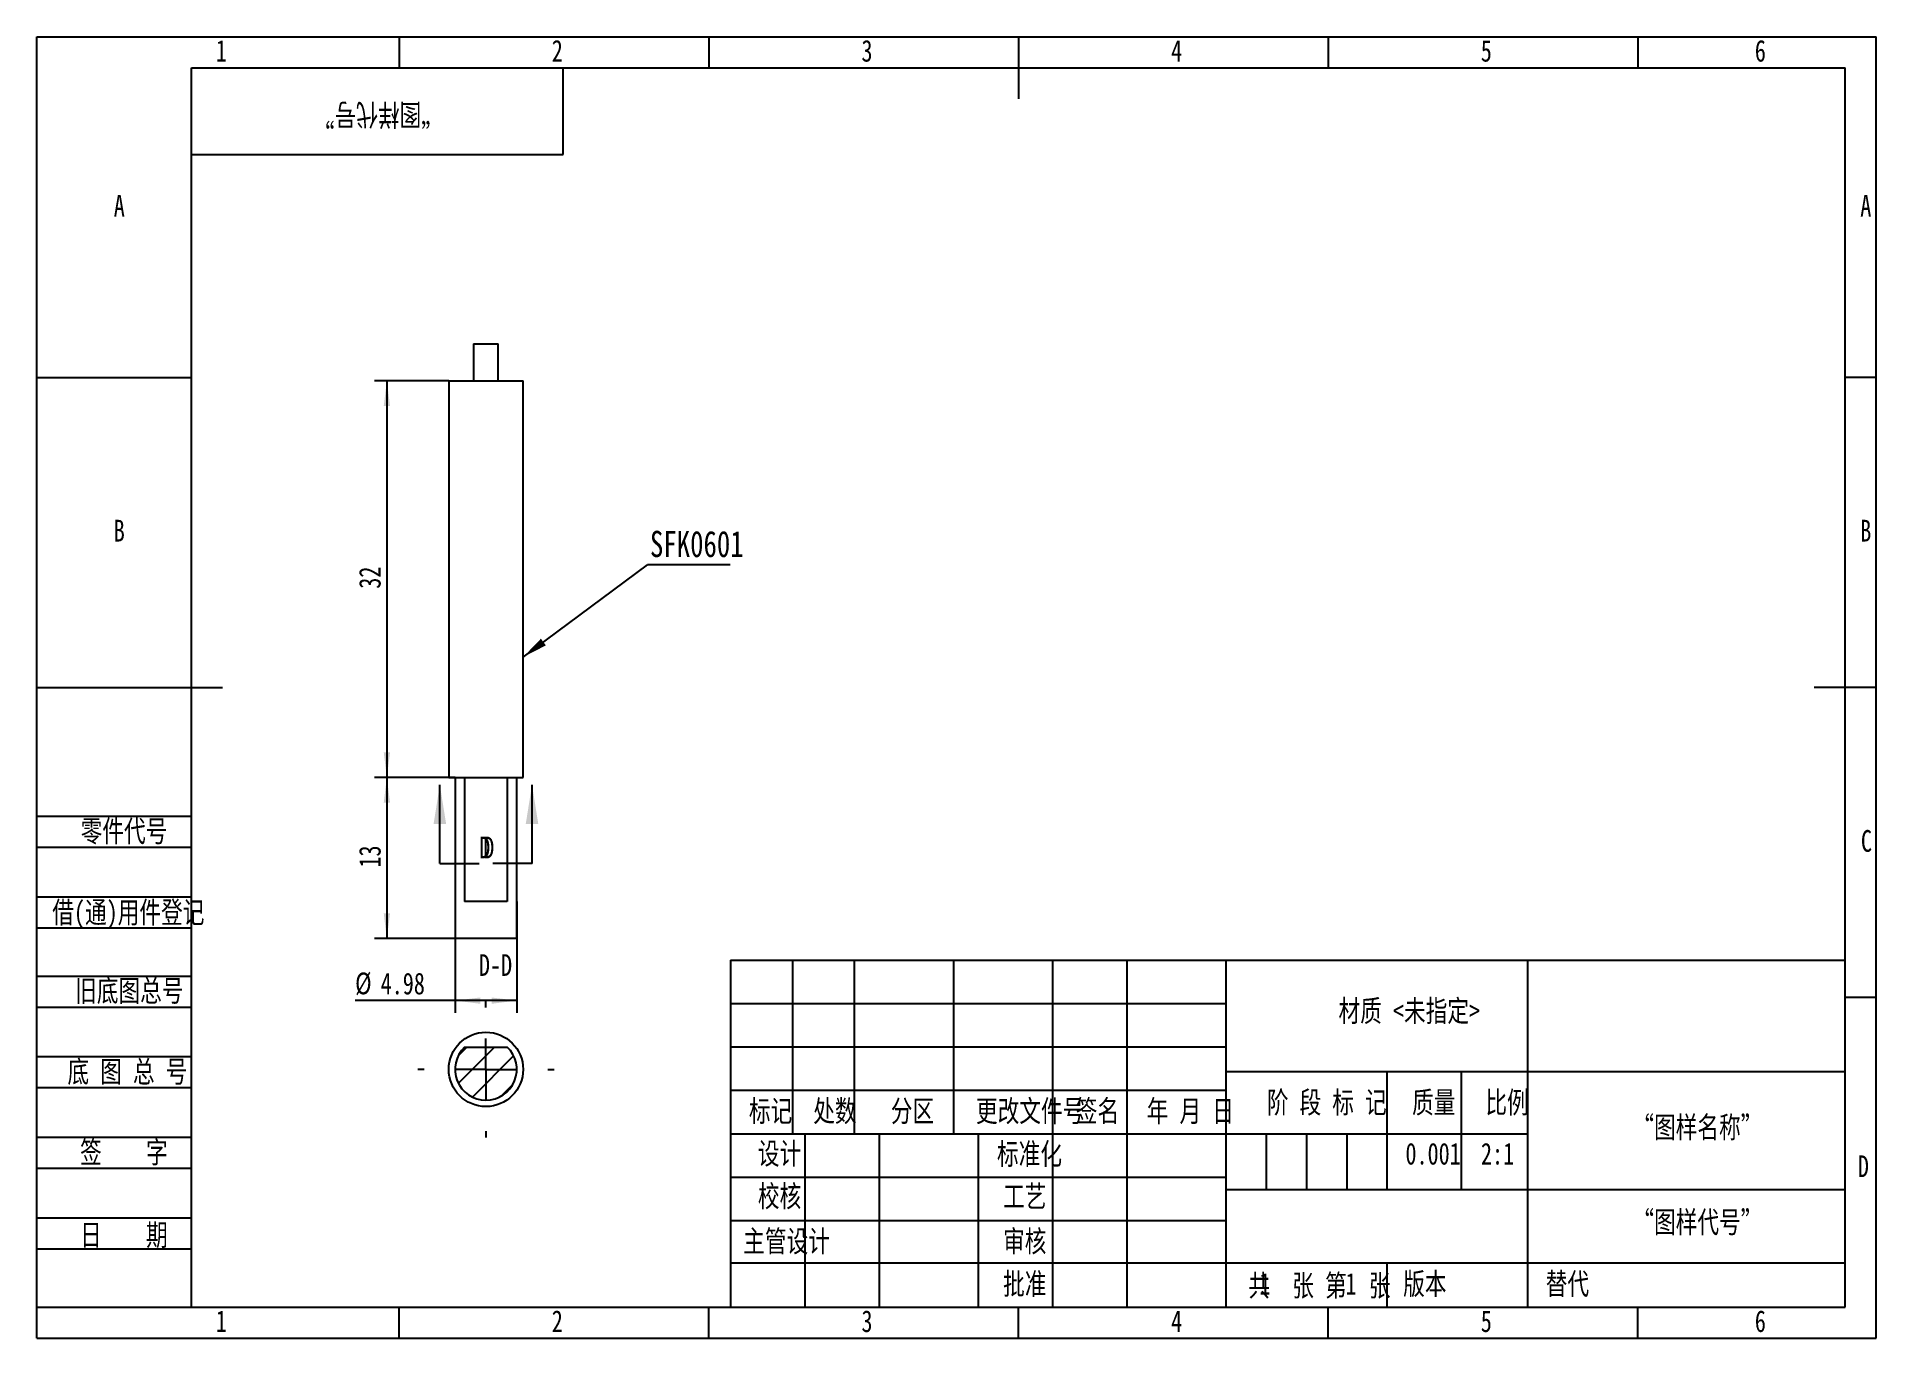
# Model space of a CAD drawing. Header units: millimetres. Extents: x 0 to 148, y 0 to 105.
import ezdxf

# ---------------------------------------------------------------- set-up
doc = ezdxf.new("R2010")
doc.units = ezdxf.units.MM
doc.header["$LTSCALE"] = 0.5
doc.linetypes.add('CENTERX2', pattern=[20.32, 12.7, -2.54, 2.54, -2.54])
for name, color, linetype in [('中心符号线', 7, 'CENTERX2'), ('几何体', 7, 'Continuous'), ('剖面线', 4, 'Continuous'), ('尺寸', 3, 'Continuous'), ('注释', 2, 'Continuous'), ('草图直线', 1, 'Continuous')]:
    doc.layers.add(name, color=color, linetype=linetype)
doc.styles.add('SLDTEXTSTYLE0', font='长仿宋体', dxfattribs={"bigfont": 'bigfont'})
doc.styles.add('SLDTEXTSTYLE1', font='HYSWLONGFANGSONG.TTF', dxfattribs={"bigfont": 'bigfont'})
doc.styles.add('SLDTEXTSTYLE2', font='HYSWLONGFANGSONG.TTF')
doc.styles.add('SLDTEXTSTYLE3', font='HYSWLONGFANGSONG.TTF')
doc.styles.get("Standard").update_dxf_attribs({"font": 'HYSWLONGFANGSONG.TTF'})
doc.dimstyles.new('SLDDIMSTYLE0', dxfattribs={"dimtxt": 1.75, "dimasz": 2.04, "dimexe": 0, "dimexo": 0.0625, "dimgap": 0.4375, "dimtad": 2, "dimrnd": 1e-09, "dimzin": 12, "dimdsep": 46, "dimtxsty": 'SLDTEXTSTYLE2', "dimsah": 1, "dimcen": 0.09, "dimadec": 0, "dimazin": 3, "dimtfac": 1, "dimtofl": 0, "dimtmove": 0, "dimatfit": 3, "dimfxl": 0, "dimfrac": 2, "dimtolj": 1, "dimtzin": 12, "dimarcsym": 0})
doc.dimstyles.new('SLDDIMSTYLE1', dxfattribs={"dimtxt": 0.18, "dimasz": 2.04, "dimexe": 0, "dimexo": 0.0625, "dimgap": 0, "dimtad": 0, "dimtih": 1, "dimtoh": 1, "dimdec": 0, "dimrnd": 1e-09, "dimzin": 0, "dimdsep": 46, "dimtxsty": 'Standard', "dimsah": 1, "dimcen": 0.09, "dimadec": 0, "dimazin": 0, "dimtfac": 2.04, "dimtdec": 0, "dimtofl": 0, "dimtmove": 0, "dimatfit": 3, "dimfxl": 0, "dimfrac": 2, "dimtolj": 1, "dimtzin": 0, "dimarcsym": 0})

# ---------------------------------------------------------------- blocks, each defined once
blk = doc.blocks.new('_D')
at = {"layer": '尺寸'}
for p, q in [((33.26, 77.24), (27.26, 77.24)), ((28.26, 77.24), (28.26, 45.24)), ((33.26, 45.24), (27.26, 45.24))]:
    blk.add_line(p, q, dxfattribs=at)
for points in [[(28.26, 77.24), (28.01, 75.2), (28.52, 75.2)], [(28.26, 45.24), (28.52, 47.28), (28.01, 47.28)]]:
    blk.add_solid(points, dxfattribs=at)
at = {"layer": '尺寸', "insert": (26.01, 60.47), "char_height": 1.75, "attachment_point": 1, "rotation": 90, "style": 'SLDTEXTSTYLE2'}
blk.add_mtext('32', dxfattribs=at)
blk = doc.blocks.new('_D_1')
at = {"layer": '尺寸'}
for p, q in [((33.77, 45.24), (27.26, 45.24)), ((28.26, 45.24), (28.26, 32.24)), ((33.77, 32.24), (27.26, 32.24))]:
    blk.add_line(p, q, dxfattribs=at)
for points in [[(28.26, 45.24), (28.01, 43.2), (28.52, 43.2)], [(28.26, 32.24), (28.52, 34.28), (28.01, 34.28)]]:
    blk.add_solid(points, dxfattribs=at)
at = {"layer": '尺寸', "insert": (26.01, 37.97), "char_height": 1.75, "attachment_point": 1, "rotation": 90, "style": 'SLDTEXTSTYLE2'}
blk.add_mtext('13', dxfattribs=at)
blk = doc.blocks.new('_D_2')
at = {"layer": '尺寸'}
for p, q in [((33.77, 35.24), (33.77, 26.24)), ((38.75, 35.24), (38.75, 26.24)), ((33.77, 27.24), (25.7, 27.24)), ((38.75, 27.24), (33.77, 27.24))]:
    blk.add_line(p, q, dxfattribs=at)
for points in [[(33.77, 27.24), (35.81, 26.98), (35.81, 27.49)], [(38.75, 27.24), (36.71, 27.49), (36.71, 26.98)]]:
    blk.add_solid(points, dxfattribs=at)
at = {"layer": '尺寸', "char_height": 1.75, "attachment_point": 1, "style": 'SLDTEXTSTYLE2'}
for s, insert in [('%%c', (25.7, 29.5)), ('4.98', (27.76, 29.49))]:
    blk.add_mtext(s, dxfattribs=dict(at, insert=insert))
blk = doc.blocks.new('SW_NOTE_0')
at = {"layer": '注释', "color": 0}
blk.add_line((6.69, 0), (0, 0), dxfattribs=at)
at = {"layer": '注释', "color": 0, "insert": (0.21, 2.75), "char_height": 2.117, "attachment_point": 1, "style": 'SLDTEXTSTYLE3'}
blk.add_mtext('SFK0601', dxfattribs=at)
blk = doc.blocks.new('SW_CENTERMARKSYMBOL_0')
at = {"layer": '中心符号线', "color": 0}
for p, q in [((0, 5), (0, 5.5)), ((0, 0), (0, 2.5)), ((-5, 0), (-5.5, 0)), ((0, 0), (-2.5, 0)), ((0, 0), (0, -2.5)), ((0, 0), (2.5, 0)), ((5, 0), (5.5, 0)), ((0, -5), (0, -5.5))]:
    blk.add_line(p, q, dxfattribs=at)

msp = doc.modelspace()

# ---------------------------------------------------------------- hatches: boundary and pattern name
at = {"layer": '剖面线'}
h = msp.add_hatch(dxfattribs=at)
h.set_pattern_fill('ANSI31', color=256, scale=0.5, angle=3e-322, style=0)
edge = h.paths.add_edge_path(flags=0)
edge.add_line((37.982, 23.49), (34.541, 23.49))
edge.add_arc((36.261, 21.69), 2.49, 133.70627, 406.29373)

# ---------------------------------------------------------------- linework, layer by layer
at = {"layer": '几何体'}
for p, q in [((35.261, 80.237), (35.261, 77.237)), ((35.261, 80.237), (36.261, 80.237)), ((36.261, 80.237), (37.261, 80.237)), ((37.261, 77.237), (37.261, 80.237)), ((33.261, 77.237), (33.261, 45.237)), ((33.261, 77.237), (36.261, 77.237)), ((36.261, 77.237), (39.261, 77.237)), ((39.261, 45.237), (39.261, 77.237)), ((33.261, 45.237), (36.261, 45.237)), ((33.771, 45.237), (33.771, 32.237)), ((34.541, 45.237), (34.541, 35.237)), ((36.261, 45.237), (39.261, 45.237)), ((37.982, 45.237), (37.982, 35.237)), ((38.751, 32.237), (38.751, 45.237)), ((37.982, 35.237), (34.541, 35.237)), ((38.751, 32.237), (33.771, 32.237)), ((34.541, 23.49), (37.982, 23.49))]:
    msp.add_line(p, q, dxfattribs=at)
msp.add_circle((36.261, 21.69), 3, dxfattribs=at)
msp.add_arc((36.261, 21.69), 2.49, 133.70627, 46.29373, dxfattribs=at)
at = {"layer": '剖面线', "linetype": 'Continuous'}
for p, q in [((32.541, 38.302), (32.541, 44.652)), ((39.981, 38.302), (39.981, 44.652))]:
    msp.add_line(p, q, dxfattribs=at)
at = {"layer": '剖面线'}
for p, q in [((32.541, 38.302), (35.716, 38.302)), ((39.981, 38.302), (36.806, 38.302))]:
    msp.add_line(p, q, dxfattribs=at)
for points in [[(32.541, 44.652), (32.033, 41.477), (33.049, 41.477)], [(39.981, 44.652), (39.473, 41.477), (40.489, 41.477)]]:
    msp.add_solid(points, dxfattribs=at)
at = {"layer": '草图直线'}
for p, q in [((0, 0), (0, 105)), ((0, 105), (148.5, 105)), ((29.25, 105), (29.25, 102.5)), ((54.25, 105), (54.25, 102.5)), ((79.25, 105), (79.25, 100)), ((104.25, 105), (104.25, 102.5)), ((129.25, 105), (129.25, 102.5)), ((148.5, 0), (148.5, 105)), ((12.5, 2.5), (12.5, 102.5)), ((12.5, 102.5), (146, 102.5)), ((42.5, 95.5), (42.5, 102.5)), ((146, 2.5), (146, 102.5)), ((12.5, 95.5), (42.5, 95.5)), ((0, 77.5), (12.5, 77.5)), ((148.5, 77.5), (146, 77.5)), ((0, 52.5), (15, 52.5)), ((148.5, 52.5), (143.5, 52.5)), ((0, 42.11), (12.5, 42.11)), ((0, 39.61), (12.5, 39.61)), ((0, 35.61), (12.5, 35.61)), ((0, 33.11), (12.5, 33.11)), ((56, 30.5), (56, 2.5)), ((56, 30.5), (146, 30.5)), ((61, 30.5), (61, 16.5)), ((66, 30.5), (66, 16.5)), ((74, 30.5), (74, 16.5)), ((82, 30.5), (82, 2.5)), ((88, 30.5), (88, 2.5)), ((95.984, 30.526), (96.002, 2.5)), ((120.346, 30.5), (120.346, 2.5)), ((0, 29.215), (12.5, 29.215)), ((56, 27), (96, 27)), ((148.5, 27.5), (146, 27.5)), ((0, 26.715), (12.5, 26.715)), ((0, 22.715), (12.5, 22.715)), ((56, 23.5), (96, 23.5)), ((95.99, 21.526), (145.99, 21.526)), ((109, 21.535), (109, 12.035)), ((115, 21.5), (115, 12)), ((0, 20.215), (12.5, 20.215)), ((56, 20), (96, 20)), ((56, 16.5), (96, 16.5)), ((62, 16.5), (62, 2.5)), ((68, 16.5), (68, 2.5)), ((76, 16.5), (76, 2.5)), ((96.008, 16.5), (120.346, 16.5)), ((99.25, 16.5), (99.25, 12)), ((102.5, 16.5), (102.5, 12)), ((105.75, 16.5), (105.75, 12)), ((0, 16.215), (12.5, 16.215)), ((0, 13.715), (12.5, 13.715)), ((56, 13), (96, 13)), ((96, 12), (146, 12)), ((0, 9.715), (12.5, 9.715)), ((56, 9.5), (96, 9.5)), ((0, 7.215), (12.5, 7.215)), ((56, 6.083), (96, 6.083)), ((96, 6.083), (146, 6.083)), ((109, 6.083), (109, 2.5)), ((0, 2.5), (12.5, 2.5)), ((12.5, 2.5), (146, 2.5)), ((29.25, 0), (29.25, 2.5)), ((54.25, 0), (54.25, 2.5)), ((79.25, 0), (79.25, 2.5)), ((104.25, 0), (104.25, 2.5)), ((129.25, 0), (129.25, 2.5)), ((0, 0), (148.5, 0))]:
    msp.add_line(p, q, dxfattribs=at)

# ---------------------------------------------------------------- block references
at = {"layer": '中心符号线'}
msp.add_blockref('SW_CENTERMARKSYMBOL_0', (36.261, 21.69), dxfattribs=at)
at = {"layer": '注释'}
msp.add_blockref('SW_NOTE_0', (49.295, 62.39), dxfattribs=at)

# ---------------------------------------------------------------- texts
at = {"layer": '剖面线', "char_height": 1.75, "attachment_point": 1, "style": 'SLDTEXTSTYLE2'}
for insert in [(35.716, 40.467), (36.041, 40.467)]:
    msp.add_mtext('D', dxfattribs=dict(at, insert=insert))
at = {"layer": '注释', "char_height": 1.75}
for s, insert, attachment_point, style in [('1', (14.897, 104.748), 2, 'SLDTEXTSTYLE2'), ('2', (42.022, 104.748), 2, 'SLDTEXTSTYLE2'), ('3', (67.022, 104.748), 2, 'SLDTEXTSTYLE2'), ('4', (92.022, 104.748), 2, 'SLDTEXTSTYLE2'), ('5', (117.022, 104.748), 2, 'SLDTEXTSTYLE2'), ('6', (139.148, 104.748), 2, 'SLDTEXTSTYLE2'), ('A', (6.66, 92.248), 2, 'SLDTEXTSTYLE2'), ('A', (147.66, 92.248), 2, 'SLDTEXTSTYLE2'), ('B', (6.66, 66.029), 2, 'SLDTEXTSTYLE2'), ('B', (147.66, 66.029), 2, 'SLDTEXTSTYLE2'), ('零件代号', (3.542, 41.79), 1, 'SLDTEXTSTYLE1'), ('C', (147.714, 40.998), 2, 'SLDTEXTSTYLE2'), ('借(通)用件登记', (1.248, 35.236), 1, 'SLDTEXTSTYLE1'), ('D-D', (37.034, 30.984), 2, 'SLDTEXTSTYLE2'), ('旧底图总号', (3.097, 28.912), 1, 'SLDTEXTSTYLE1'), ('材质 <未指定>', (110.805, 27.289), 2, 'SLDTEXTSTYLE1'), ('底 图 总 号', (2.474, 22.383), 1, 'SLDTEXTSTYLE1'), ('标记', (59.239, 19.209), 2, 'SLDTEXTSTYLE1'), ('处数', (64.434, 19.209), 2, 'SLDTEXTSTYLE1'), ('分区', (70.695, 19.209), 2, 'SLDTEXTSTYLE1'), ('更改文件号', (80.195, 19.209), 2, 'SLDTEXTSTYLE1'), ('签名', (85.629, 19.209), 2, 'SLDTEXTSTYLE1'), ('年 月 日', (93.13, 19.209), 2, 'SLDTEXTSTYLE1'), ('阶 段 标 记', (104.143, 19.903), 2, 'SLDTEXTSTYLE1'), ('质量', (112.777, 19.903), 2, 'SLDTEXTSTYLE1'), ('比例', (118.7, 19.903), 2, 'SLDTEXTSTYLE1'), ('“图样名称”', (134.062, 17.895), 2, 'SLDTEXTSTYLE1'), ('  签    字', (6.139, 15.882), 2, 'SLDTEXTSTYLE1'), ('设计', (59.964, 15.779), 2, 'SLDTEXTSTYLE1'), ('标准化', (80.143, 15.746), 2, 'SLDTEXTSTYLE1'), ('0.001', (112.728, 15.76), 2, 'SLDTEXTSTYLE2'), ('2:1', (117.929, 15.76), 2, 'SLDTEXTSTYLE2'), ('D', (147.465, 14.748), 2, 'SLDTEXTSTYLE2'), ('校核', (59.964, 12.339), 2, 'SLDTEXTSTYLE1'), ('工艺', (79.758, 12.321), 2, 'SLDTEXTSTYLE1'), ('“图样代号”', (134.063, 10.245), 2, 'SLDTEXTSTYLE1'), ('  日    期', (6.139, 9.207), 2, 'SLDTEXTSTYLE1'), ('主管设计', (60.534, 8.7), 2, 'SLDTEXTSTYLE1'), ('审核', (79.758, 8.7), 2, 'SLDTEXTSTYLE1'), ('批准', (79.76, 5.261), 2, 'SLDTEXTSTYLE1'), ('共  张 ', (100.459, 5.131), 2, 'SLDTEXTSTYLE1'), ('1', (98.696, 5.266), 1, 'SLDTEXTSTYLE2'), ('第  张', (106.645, 5.131), 2, 'SLDTEXTSTYLE1'), ('1', (105.648, 5.266), 1, 'SLDTEXTSTYLE2'), ('版本', (112.06, 5.266), 2, 'SLDTEXTSTYLE1'), ('替代', (121.82, 5.266), 1, 'SLDTEXTSTYLE1'), ('1', (14.897, 2.248), 2, 'SLDTEXTSTYLE2'), ('2', (42.022, 2.248), 2, 'SLDTEXTSTYLE2'), ('3', (67.022, 2.248), 2, 'SLDTEXTSTYLE2'), ('4', (92.022, 2.248), 2, 'SLDTEXTSTYLE2'), ('5', (117.022, 2.248), 2, 'SLDTEXTSTYLE2'), ('6', (139.148, 2.248), 2, 'SLDTEXTSTYLE2')]:
    msp.add_mtext(s, dxfattribs=dict(at, insert=insert, attachment_point=attachment_point, style=style))
at = {"layer": '注释', "insert": (27.537, 97.827), "char_height": 1.75, "attachment_point": 2, "rotation": 180, "style": 'SLDTEXTSTYLE0'}
msp.add_mtext('“图样代号”', dxfattribs=at)

# ---------------------------------------------------------------- dimensions: what is measured, and where the dimension line sits
at = {"layer": '尺寸'}
for base, p1, p2, picture, middle in [((28.261, 45.237), (33.261, 77.237), (33.261, 45.237), '_D', (28.261, 61.237)), ((28.261, 32.237), (33.771, 45.237), (33.771, 32.237), '_D_1', (28.261, 38.737))]:
    dim = msp.add_linear_dim(base=base, p1=p1, p2=p2, angle=90, dimstyle='SLDDIMSTYLE0', dxfattribs=at)
    dim.commit()
    dim.dimension.update_dxf_attribs({"geometry": picture, "text_midpoint": middle, "dimtype": 160})
dim = msp.add_linear_dim(base=(33.771, 27.237), p1=(38.751, 35.237), p2=(33.771, 35.237), text='%%c<>', dimstyle='SLDDIMSTYLE0', dxfattribs=at)
dim.commit()
dim.dimension.update_dxf_attribs({"geometry": '_D_2', "text_midpoint": (28.261, 27.237), "dimtype": 160})

# ---------------------------------------------------------------- leaders
at = {"layer": '注释'}
msp.add_leader([(39.261, 54.952), (49.295, 62.39)], dimstyle='SLDDIMSTYLE1', dxfattribs=at)

doc.saveas('drawing.dxf')
